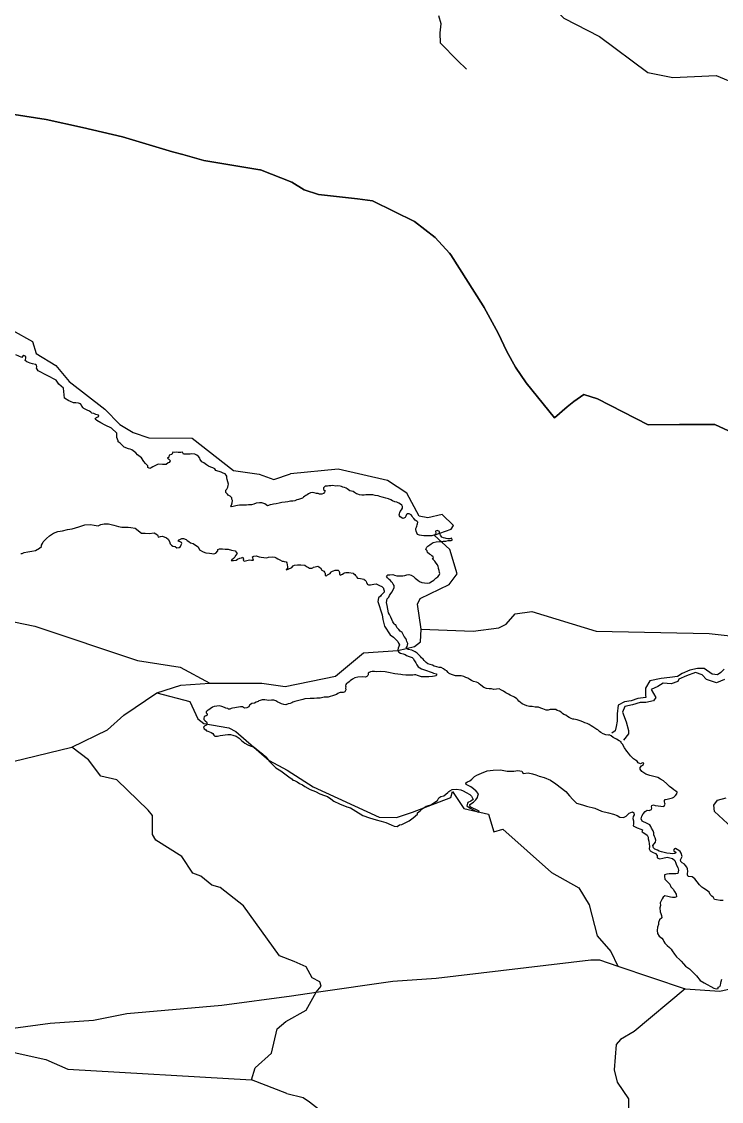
# Model space of a CAD drawing. Header units: metres. Extents: x 13.21 to 19.52, y 42.14 to 46.62.
# Drawn here: x 15.4171 to 15.618, y 44.0973 to 44.4074 of the extents above; entities that cross this region are included whole.
import ezdxf

# ---------------------------------------------------------------- set-up
doc = ezdxf.new("R2010")
doc.units = ezdxf.units.M
doc.header["$MEASUREMENT"] = 0
for name, color, linetype in [('CESTE', 5, 'Continuous'), ('hr', 9, 'Continuous'), ('RIJEKE', 4, 'Continuous')]:
    doc.layers.add(name, color=color, linetype=linetype)

msp = doc.modelspace()

# ---------------------------------------------------------------- linework, layer by layer
at = {"layer": 'CESTE'}
for p, q in [((15.58828, 44.13607), (15.60764, 44.12957)), ((15.49457, 44.12755), (15.50166, 44.12869)), ((15.49323, 44.09957), (15.48306, 44.10349))]:
    msp.add_line(p, q, dxfattribs=at)
for points in [[(15.54807, 44.43265), (15.55536, 44.42771), (15.56473, 44.41926), (15.56704, 44.41413), (15.57276, 44.40836), (15.58301, 44.40315), (15.5969, 44.39281), (15.60404, 44.39138), (15.61653, 44.39195), (15.62294, 44.38925), (15.63744, 44.38632), (15.64544, 44.38202), (15.6551, 44.38015), (15.66397, 44.37629)], [(15.40844, 44.32206), (15.42023, 44.31557), (15.42126, 44.31211), (15.42697, 44.30866), (15.43076, 44.30403), (15.44099, 44.29611), (15.44529, 44.2917), (15.44916, 44.28939), (15.45366, 44.2879), (15.46611, 44.28781), (15.47794, 44.27849), (15.48528, 44.27743), (15.48953, 44.27585), (15.49434, 44.27751)], [(15.53178, 44.23287), (15.53077, 44.24006), (15.53156, 44.24171), (15.53981, 44.24573), (15.54218, 44.24876), (15.54003, 44.25579), (15.53554, 44.25994), (15.54046, 44.26164), (15.54113, 44.26273), (15.53781, 44.26585), (15.53374, 44.26493), (15.53125, 44.26533), (15.52774, 44.27201), (15.52218, 44.27557), (15.50795, 44.27886), (15.49434, 44.27751)], [(15.33703, 44.27648), (15.36061, 44.26629), (15.37021, 44.26053), (15.38329, 44.25522), (15.39485, 44.24585), (15.39873, 44.24123), (15.40649, 44.23671), (15.42093, 44.23376), (15.45038, 44.22391), (15.46259, 44.22198), (15.4711, 44.21742)], [(15.53178, 44.23287), (15.54675, 44.23231), (15.55414, 44.23329), (15.55621, 44.23432), (15.5588, 44.23736), (15.56361, 44.238), (15.58203, 44.23233), (15.61449, 44.23162), (15.63924, 44.22892), (15.64401, 44.22787), (15.65732, 44.22286), (15.66597, 44.22169)], [(15.49277, 44.21644), (15.50719, 44.21941), (15.51521, 44.22614), (15.52514, 44.2268), (15.5299, 44.22794), (15.5316, 44.22924), (15.53178, 44.23287)], [(15.45595, 44.21464), (15.46278, 44.21681), (15.4711, 44.21742)], [(15.4711, 44.21742), (15.48605, 44.21739), (15.49277, 44.21644)], [(15.43149, 44.19897), (15.4418, 44.204), (15.44649, 44.20819), (15.45595, 44.21464)], [(15.45595, 44.21464), (15.46539, 44.2121), (15.46769, 44.20714), (15.46942, 44.20585), (15.47661, 44.20453), (15.47862, 44.20351), (15.48821, 44.19521), (15.49331, 44.19238)], [(15.32454, 44.15207), (15.33081, 44.15496), (15.33697, 44.16057), (15.35216, 44.1699), (15.36273, 44.17464), (15.37264, 44.17557), (15.37688, 44.17749), (15.39787, 44.19266), (15.40713, 44.19526), (15.41461, 44.19493), (15.43149, 44.19897)], [(15.49537, 44.13742), (15.49115, 44.13905), (15.48082, 44.15341), (15.47411, 44.15871), (15.47174, 44.15935), (15.46853, 44.16199), (15.46624, 44.16282), (15.46306, 44.16759), (15.45563, 44.17233), (15.45467, 44.17397), (15.45468, 44.17935), (15.45339, 44.18091), (15.44442, 44.18962), (15.43984, 44.19065), (15.43628, 44.19542), (15.43149, 44.19897)], [(15.49331, 44.19238), (15.50082, 44.18764), (15.51978, 44.1789), (15.52471, 44.17886), (15.52929, 44.1803), (15.5403, 44.1846), (15.54085, 44.18627), (15.54404, 44.1814), (15.55112, 44.17973), (15.55265, 44.17473), (15.55525, 44.17547), (15.56925, 44.16301), (15.57708, 44.1586), (15.58006, 44.15369), (15.58233, 44.14484), (15.58628, 44.14031), (15.58828, 44.13607)], [(15.62221, 44.17479), (15.61607, 44.18052), (15.6158, 44.18232), (15.61693, 44.18379), (15.61939, 44.18442)], [(15.50166, 44.12869), (15.52371, 44.13182), (15.53616, 44.13264), (15.58052, 44.13792), (15.58301, 44.13794), (15.58828, 44.13607)], [(15.50166, 44.12869), (15.50314, 44.13034), (15.5027, 44.13166), (15.50047, 44.13273), (15.49877, 44.13595), (15.49537, 44.13742)], [(15.60764, 44.12957), (15.61752, 44.12891), (15.62937, 44.13158)], [(15.49299, 44.1202), (15.49884, 44.12352), (15.50166, 44.12869)], [(15.60764, 44.12957), (15.59297, 44.11734), (15.58905, 44.11507), (15.58781, 44.11358), (15.58721, 44.10637), (15.58807, 44.10284), (15.59137, 44.09801), (15.59138, 44.09263), (15.59292, 44.08921), (15.5975, 44.08282), (15.60083, 44.07604), (15.60791, 44.06865), (15.611, 44.06375), (15.61178, 44.05665), (15.61408, 44.05348), (15.61741, 44.04474), (15.61446, 44.0378)], [(15.39834, 44.11608), (15.42527, 44.11972), (15.43769, 44.12062), (15.44734, 44.12249), (15.4746, 44.12495), (15.49457, 44.12755)], [(15.48306, 44.10349), (15.48418, 44.10693), (15.48881, 44.11108), (15.49048, 44.11813), (15.49299, 44.1202)], [(15.39834, 44.11608), (15.40494, 44.11356), (15.42401, 44.10928), (15.43034, 44.1065), (15.48306, 44.10349)], [(15.49323, 44.09957), (15.49789, 44.09838), (15.49977, 44.09717), (15.56903, 44.04301), (15.57592, 44.04095), (15.59293, 44.03823), (15.60614, 44.03763)]]:
    msp.add_lwpolyline(points, dxfattribs=at)
at = {"layer": 'hr'}
for points in [[(15.41186, 44.3812), (15.42415, 44.37928), (15.43457, 44.37699), (15.44605, 44.37428), (15.46043, 44.37006), (15.46343, 44.3692), (15.46946, 44.36749), (15.48553, 44.36485), (15.48567, 44.3648), (15.49469, 44.36134), (15.49824, 44.35909), (15.50232, 44.35777), (15.51353, 44.35652), (15.51785, 44.35598), (15.52409, 44.35287), (15.52988, 44.34998), (15.53584, 44.34539), (15.53998, 44.34093), (15.54034, 44.34041), (15.54965, 44.32577), (15.54991, 44.3253), (15.55394, 44.31792), (15.55643, 44.3127), (15.55893, 44.30812), (15.56198, 44.30367), (15.57005, 44.2936), (15.57371, 44.29677), (15.57569, 44.29832), (15.57847, 44.30028), (15.5824, 44.29909), (15.59699, 44.29158), (15.60601, 44.29168), (15.6161, 44.29168), (15.62002, 44.28989)], [(15.62002, 44.28989), (15.6161, 44.29168), (15.60601, 44.29168), (15.59699, 44.29158), (15.5824, 44.29909), (15.57847, 44.30028), (15.57569, 44.29832), (15.57371, 44.29677), (15.57005, 44.2936), (15.56198, 44.30367), (15.55893, 44.30812), (15.55643, 44.3127), (15.55394, 44.31792), (15.54991, 44.3253), (15.54965, 44.32577), (15.54034, 44.34041), (15.53998, 44.34093), (15.53584, 44.34539), (15.52988, 44.34998), (15.52409, 44.35287), (15.51785, 44.35598), (15.51353, 44.35652), (15.50232, 44.35777), (15.49824, 44.35909), (15.49469, 44.36134), (15.48567, 44.3648), (15.48553, 44.36485), (15.46946, 44.36749), (15.46343, 44.3692), (15.46043, 44.37006), (15.44605, 44.37428), (15.43457, 44.37699), (15.42415, 44.37928), (15.41186, 44.3812)], [(15.61856, 44.15501), (15.61767, 44.15499), (15.61661, 44.15513), (15.61601, 44.15529), (15.6157, 44.15586), (15.61525, 44.15623), (15.61477, 44.15666), (15.61451, 44.15732), (15.61374, 44.15792), (15.61301, 44.15842), (15.61243, 44.15883), (15.61176, 44.15947), (15.61105, 44.16029), (15.61038, 44.16121), (15.60958, 44.1618), (15.6085, 44.16187), (15.6083, 44.16233), (15.60823, 44.1627), (15.60838, 44.16334), (15.60829, 44.16405), (15.60807, 44.16456), (15.60775, 44.16501), (15.60737, 44.1654), (15.60676, 44.16576), (15.60635, 44.16613), (15.60631, 44.16668), (15.60673, 44.16761), (15.6065, 44.16858), (15.60618, 44.16901), (15.60576, 44.16929), (15.60529, 44.16966), (15.60486, 44.16995), (15.60458, 44.16984), (15.60426, 44.16947), (15.60436, 44.16926), (15.60464, 44.16901), (15.605, 44.16876), (15.60465, 44.16846), (15.60397, 44.16841), (15.60327, 44.16846), (15.60231, 44.1686), (15.60155, 44.16877), (15.60078, 44.16896), (15.60018, 44.16919), (15.59963, 44.16942), (15.5989, 44.16976), (15.59849, 44.17011), (15.59832, 44.17075), (15.59912, 44.17173), (15.59915, 44.17234), (15.59895, 44.17296), (15.59882, 44.17333), (15.5986, 44.17388), (15.59857, 44.17443), (15.59846, 44.17496), (15.5979, 44.17573), (15.59776, 44.17621), (15.59744, 44.17674), (15.59667, 44.17713), (15.59526, 44.17777), (15.59501, 44.17846), (15.59514, 44.17917), (15.59559, 44.17983), (15.59616, 44.18058), (15.59672, 44.18089), (15.59727, 44.18082), (15.59794, 44.18112), (15.59807, 44.18151), (15.59797, 44.18187), (15.598, 44.18226), (15.59848, 44.18247), (15.59903, 44.18229), (15.59982, 44.18215), (15.60061, 44.18208), (15.60146, 44.18201), (15.60189, 44.18266), (15.60176, 44.18293), (15.60164, 44.18335), (15.60167, 44.18369), (15.60186, 44.18401), (15.6024, 44.1841), (15.60323, 44.18424), (15.604, 44.18442), (15.60438, 44.18468), (15.60482, 44.18514), (15.60517, 44.18557), (15.60527, 44.18605), (15.60492, 44.1864), (15.60437, 44.18674), (15.60379, 44.1872), (15.6031, 44.18775), (15.60239, 44.1885), (15.60134, 44.1893), (15.60057, 44.1898), (15.59973, 44.19035), (15.59865, 44.19062), (15.59746, 44.19087), (15.59628, 44.19122), (15.59513, 44.19201), (15.59465, 44.19265), (15.59465, 44.19318), (15.59509, 44.19361), (15.5956, 44.19405), (15.5957, 44.19438), (15.59537, 44.19451), (15.59474, 44.19426), (15.59413, 44.19451), (15.59384, 44.19502), (15.59337, 44.19529), (15.59278, 44.19568), (15.5924, 44.19608), (15.59193, 44.1965), (15.59131, 44.19728), (15.59086, 44.19789), (15.59016, 44.19885), (15.58961, 44.19989), (15.58926, 44.20025), (15.58926, 44.20053), (15.58908, 44.20066), (15.58869, 44.20086), (15.58786, 44.20131), (15.58698, 44.20179), (15.58632, 44.20224), (15.58582, 44.20252), (15.58562, 44.20247), (15.58482, 44.20258), (15.58411, 44.20285), (15.58344, 44.2032), (15.58305, 44.2035), (15.58258, 44.20395), (15.58226, 44.20411), (15.58168, 44.20447), (15.58114, 44.20488), (15.58059, 44.20516), (15.58002, 44.2055), (15.57943, 44.20577), (15.57877, 44.20605), (15.57822, 44.2063), (15.57745, 44.20658), (15.57663, 44.20682), (15.57614, 44.207), (15.57567, 44.20705), (15.57538, 44.20707), (15.57483, 44.20728), (15.57426, 44.20751), (15.57385, 44.20787), (15.5733, 44.20822), (15.57273, 44.20844), (15.57243, 44.2087), (15.57196, 44.20903), (15.57154, 44.20933), (15.5709, 44.20959), (15.57043, 44.20979), (15.56946, 44.20988), (15.56882, 44.20979), (15.56828, 44.20963), (15.56773, 44.20967), (15.5672, 44.20988), (15.56675, 44.21001), (15.5662, 44.21024), (15.56553, 44.21051), (15.56454, 44.21054), (15.56368, 44.21065), (15.56291, 44.21073), (15.56218, 44.21087), (15.56144, 44.21122), (15.56077, 44.21151), (15.56032, 44.21185), (15.55981, 44.2122), (15.55952, 44.21259), (15.55929, 44.21293), (15.55865, 44.21341), (15.5574, 44.21391), (15.55687, 44.2142), (15.55612, 44.21466), (15.55545, 44.21506), (15.55488, 44.21542), (15.5542, 44.21574), (15.5534, 44.21571), (15.5527, 44.21562), (15.55204, 44.21576), (15.55133, 44.2158), (15.5506, 44.21586), (15.5498, 44.21614), (15.54893, 44.21682), (15.54851, 44.21724), (15.54816, 44.21748), (15.54765, 44.21769), (15.54688, 44.2179), (15.5463, 44.21815), (15.54577, 44.21842), (15.54522, 44.21881), (15.54461, 44.21904), (15.54404, 44.21927), (15.54334, 44.21947), (15.54247, 44.21947), (15.5417, 44.21949), (15.54106, 44.21971), (15.54049, 44.21992), (15.53988, 44.22015), (15.53955, 44.22044), (15.53915, 44.22095), (15.53872, 44.22116), (15.53824, 44.22156), (15.53754, 44.22191), (15.53699, 44.2219), (15.53628, 44.22205), (15.53558, 44.22231), (15.53502, 44.22257), (15.53441, 44.2228), (15.53373, 44.22297), (15.53322, 44.22336), (15.53268, 44.22387), (15.53236, 44.22433), (15.53191, 44.22469), (15.53159, 44.2251), (15.531, 44.22565), (15.53068, 44.22602), (15.5301, 44.22637), (15.5297, 44.22659), (15.5291, 44.22689), (15.52804, 44.22711), (15.52748, 44.22744), (15.52775, 44.22796), (15.5279, 44.22827), (15.52803, 44.22876), (15.52773, 44.22935), (15.52757, 44.22971), (15.52744, 44.2302), (15.52696, 44.23082), (15.52667, 44.23137), (15.52632, 44.23196), (15.52583, 44.23237), (15.52542, 44.23278), (15.52482, 44.23343), (15.52453, 44.23414), (15.52435, 44.2342), (15.5241, 44.23447), (15.52365, 44.235), (15.52336, 44.23571), (15.52314, 44.23638), (15.52275, 44.23708), (15.5224, 44.23756), (15.52223, 44.23864), (15.52201, 44.23966), (15.52186, 44.24057), (15.52203, 44.24158), (15.5225, 44.24208), (15.52273, 44.24255), (15.52307, 44.24311), (15.52352, 44.24359), (15.52403, 44.24487), (15.52408, 44.24547), (15.5238, 44.24586), (15.52354, 44.2462), (15.52326, 44.2465), (15.52297, 44.24684), (15.52261, 44.24722), (15.5221, 44.2477), (15.5219, 44.24812), (15.52222, 44.24847), (15.52286, 44.24856), (15.52369, 44.24861), (15.52417, 44.24842), (15.52479, 44.24824), (15.52557, 44.24822), (15.52654, 44.2482), (15.52712, 44.24832), (15.52769, 44.24852), (15.52826, 44.24861), (15.52897, 44.24841), (15.52964, 44.248), (15.53009, 44.24759), (15.53082, 44.24702), (15.53131, 44.24658), (15.53204, 44.24629), (15.53349, 44.24615), (15.53425, 44.24622), (15.53494, 44.24669), (15.53543, 44.24703), (15.536, 44.24751), (15.5366, 44.24792), (15.53702, 44.24843), (15.53715, 44.24893), (15.53708, 44.24923), (15.53695, 44.24978), (15.53683, 44.25035), (15.53678, 44.25054), (15.53672, 44.25088), (15.5365, 44.25134), (15.53614, 44.25189), (15.53575, 44.25244), (15.53499, 44.25323), (15.53536, 44.25332), (15.53523, 44.2537), (15.5349, 44.25394), (15.53457, 44.25423), (15.53417, 44.25447), (15.53364, 44.25495), (15.5335, 44.25541), (15.53312, 44.25577), (15.53322, 44.25611), (15.53348, 44.25648), (15.53375, 44.25676), (15.53433, 44.25717), (15.53471, 44.25745), (15.53529, 44.25779), (15.53608, 44.25798), (15.53705, 44.25807), (15.538, 44.25812), (15.53826, 44.25816), (15.53887, 44.25818), (15.53954, 44.25833), (15.5404, 44.25836), (15.54074, 44.25852), (15.54068, 44.25866), (15.54056, 44.25902), (15.54008, 44.25886), (15.53948, 44.2589), (15.53901, 44.25896), (15.53868, 44.25901), (15.53821, 44.25915), (15.53775, 44.25934), (15.53736, 44.25992), (15.53703, 44.2605), (15.53704, 44.261), (15.53637, 44.26127), (15.5359, 44.26108), (15.53602, 44.26047), (15.53595, 44.26027), (15.53576, 44.26004), (15.53489, 44.2597), (15.53413, 44.25969), (15.53337, 44.25967), (15.53253, 44.25969), (15.53186, 44.25978), (15.53135, 44.25987), (15.53074, 44.26008), (15.53052, 44.2606), (15.53035, 44.26101), (15.53031, 44.26152), (15.53032, 44.26183), (15.53045, 44.26223), (15.53054, 44.2625), (15.53069, 44.26291), (15.53076, 44.26319), (15.53085, 44.26367), (15.53062, 44.26387), (15.53034, 44.26399), (15.53005, 44.26419), (15.52972, 44.26468), (15.52944, 44.26497), (15.52925, 44.26537), (15.5289, 44.26575), (15.52835, 44.266), (15.5278, 44.266), (15.52761, 44.26581), (15.52742, 44.2654), (15.52724, 44.26501), (15.52685, 44.26481), (15.52654, 44.26474), (15.52583, 44.26517), (15.52557, 44.26549), (15.52554, 44.26576), (15.52557, 44.26601), (15.52564, 44.26641), (15.52575, 44.26673), (15.52615, 44.26716), (15.52649, 44.26769), (15.52645, 44.26817), (15.52626, 44.26854), (15.52591, 44.26881), (15.5254, 44.26913), (15.52485, 44.26941), (15.52427, 44.26947), (15.52354, 44.26981), (15.52309, 44.27009), (15.52242, 44.27031), (15.52162, 44.27049), (15.521, 44.27068), (15.52059, 44.2708), (15.51992, 44.27102), (15.51944, 44.2712), (15.51865, 44.27129), (15.51794, 44.27147), (15.51692, 44.27152), (15.51638, 44.27152), (15.51593, 44.27149), (15.51541, 44.27142), (15.51473, 44.27137), (15.51413, 44.27148), (15.51365, 44.27167), (15.51321, 44.27178), (15.51266, 44.27213), (15.5123, 44.27242), (15.51135, 44.27265), (15.51052, 44.27317), (15.51026, 44.27338), (15.50981, 44.27356), (15.50929, 44.27372), (15.50891, 44.27388), (15.50853, 44.27399), (15.50792, 44.27404), (15.50728, 44.27403), (15.50645, 44.27415), (15.50584, 44.2741), (15.50526, 44.27408), (15.50492, 44.27402), (15.50469, 44.27398), (15.50421, 44.27394), (15.50396, 44.27373), (15.50377, 44.27346), (15.5038, 44.27304), (15.50421, 44.27268), (15.50406, 44.27222), (15.50374, 44.2719), (15.50333, 44.27171), (15.50265, 44.27171), (15.5022, 44.27187), (15.50176, 44.27192), (15.50105, 44.27205), (15.50047, 44.27214), (15.5, 44.27205), (15.49949, 44.27179), (15.49908, 44.27154), (15.49869, 44.27131), (15.49837, 44.2711), (15.49806, 44.27081), (15.4977, 44.27058), (15.49716, 44.27033), (15.49662, 44.27018), (15.49611, 44.27009), (15.49551, 44.26975), (15.495, 44.26966), (15.49434, 44.26964), (15.49357, 44.26946), (15.49277, 44.26937), (15.49181, 44.26926), (15.49104, 44.2691), (15.4902, 44.26892), (15.48944, 44.26884), (15.48905, 44.2687), (15.48848, 44.26858), (15.48774, 44.26831), (15.48729, 44.26866), (15.48691, 44.26891), (15.48604, 44.26919), (15.48541, 44.26919), (15.48445, 44.2691), (15.4838, 44.26878), (15.48307, 44.2686), (15.48223, 44.26865), (15.48165, 44.26851), (15.4807, 44.26856), (15.48025, 44.26856), (15.4797, 44.2685), (15.47904, 44.26843), (15.47862, 44.26832), (15.47784, 44.26814), (15.47727, 44.268), (15.47711, 44.26821), (15.47733, 44.2685), (15.47754, 44.26917), (15.47763, 44.26991), (15.47747, 44.27029), (15.4775, 44.27064), (15.47694, 44.27109), (15.47637, 44.27144), (15.47618, 44.27167), (15.47574, 44.2722), (15.47574, 44.27279), (15.47603, 44.27316), (15.47632, 44.27368), (15.47642, 44.27414), (15.47648, 44.27454), (15.4763, 44.27525), (15.47608, 44.27591), (15.47598, 44.27639), (15.47602, 44.27685), (15.4758, 44.27717), (15.47552, 44.27749), (15.47497, 44.27776), (15.47439, 44.27797), (15.47289, 44.27844), (15.47255, 44.27892), (15.47201, 44.27923), (15.4714, 44.27947), (15.47076, 44.27973), (15.47019, 44.28014), (15.46943, 44.28072), (15.46885, 44.28095), (15.46835, 44.28168), (15.46829, 44.282), (15.46793, 44.28251), (15.46739, 44.28288), (15.46682, 44.28315), (15.46596, 44.28325), (15.4655, 44.28316), (15.46505, 44.28319), (15.46455, 44.28316), (15.46355, 44.28314), (15.46333, 44.28374), (15.46285, 44.28367), (15.46208, 44.28361), (15.46153, 44.28372), (15.46112, 44.28367), (15.46056, 44.28371), (15.46025, 44.28311), (15.45942, 44.2829), (15.45938, 44.28233), (15.45903, 44.28203), (15.45931, 44.28185), (15.45954, 44.28155), (15.4598, 44.2813), (15.4597, 44.2811), (15.45943, 44.28082), (15.45914, 44.28068), (15.45859, 44.28021), (15.45753, 44.28017), (15.45646, 44.2803), (15.45611, 44.28016), (15.45553, 44.27996), (15.45518, 44.27977), (15.45479, 44.27955), (15.45427, 44.27921), (15.45388, 44.27902), (15.45331, 44.2793), (15.45331, 44.27985), (15.45271, 44.28047), (15.45223, 44.28107), (15.45154, 44.28214), (15.45039, 44.28298), (15.44986, 44.28355), (15.44871, 44.28442), (15.44826, 44.28463), (15.44775, 44.28472), (15.44654, 44.28521), (15.44535, 44.28634), (15.44478, 44.28673), (15.44482, 44.28702), (15.44466, 44.28744), (15.44448, 44.28796), (15.44441, 44.28879), (15.44441, 44.28916), (15.44292, 44.29062), (15.4411, 44.2915), (15.43989, 44.29222), (15.43865, 44.29282), (15.43823, 44.29323), (15.43839, 44.29355), (15.43862, 44.29373), (15.43895, 44.29391), (15.43924, 44.29405), (15.43916, 44.29434), (15.43844, 44.29454), (15.43783, 44.29485), (15.43723, 44.29499), (15.437, 44.29524), (15.43662, 44.29552), (15.43592, 44.29578), (15.43495, 44.29633), (15.43473, 44.29651), (15.43442, 44.29693), (15.43426, 44.29722), (15.43404, 44.29766), (15.43342, 44.29782), (15.43263, 44.29796), (15.43198, 44.29796), (15.43118, 44.29829), (15.43064, 44.29854), (15.42937, 44.29922), (15.42913, 44.30214), (15.4278, 44.30324), (15.42701, 44.30445), (15.42186, 44.30711), (15.42155, 44.3076), (15.42142, 44.30788), (15.42149, 44.30826), (15.42136, 44.30869), (15.42107, 44.30897), (15.42019, 44.30916), (15.41953, 44.30931), (15.41861, 44.30969), (15.41814, 44.31007), (15.4182, 44.3104), (15.41827, 44.31076), (15.41827, 44.3112), (15.41773, 44.31152), (15.41734, 44.31122), (15.41718, 44.31092), (15.41545, 44.3117)], [(15.41692, 44.2546), (15.41721, 44.25467), (15.41782, 44.2549), (15.41891, 44.25508), (15.42006, 44.25531), (15.42105, 44.25547), (15.42227, 44.25619), (15.42282, 44.25661), (15.42283, 44.25699), (15.42314, 44.25748), (15.42331, 44.25795), (15.42363, 44.25839), (15.42421, 44.25899), (15.42511, 44.25974), (15.42627, 44.26049), (15.42749, 44.26093), (15.42881, 44.26117), (15.43025, 44.26151), (15.43166, 44.26174), (15.43357, 44.26231), (15.43521, 44.26283), (15.43691, 44.26296), (15.43796, 44.26282), (15.43905, 44.26255), (15.43989, 44.26296), (15.44078, 44.26318), (15.44203, 44.26317), (15.44357, 44.26281), (15.44493, 44.26243), (15.44583, 44.26221), (15.44766, 44.2622), (15.44845, 44.2621), (15.4497, 44.26194), (15.45154, 44.26052), (15.45258, 44.26048), (15.45369, 44.26043), (15.4552, 44.26058), (15.45609, 44.26004), (15.45621, 44.25968), (15.45634, 44.25934), (15.45701, 44.25949), (15.45746, 44.25963), (15.45807, 44.25944), (15.45865, 44.25912), (15.45916, 44.25878), (15.45953, 44.25806), (15.45972, 44.25744), (15.46015, 44.25708), (15.46052, 44.25677), (15.46118, 44.25666), (15.46163, 44.25629), (15.46237, 44.25638), (15.46269, 44.25666), (15.46291, 44.25716), (15.46308, 44.25748), (15.46305, 44.2578), (15.46263, 44.25799), (15.46203, 44.25814), (15.46229, 44.25854), (15.46314, 44.25894), (15.46357, 44.25894), (15.4643, 44.25867), (15.46465, 44.25841), (15.4651, 44.25807), (15.46558, 44.25775), (15.46632, 44.25748), (15.46706, 44.25708), (15.46774, 44.25659), (15.46816, 44.25573), (15.46927, 44.25508), (15.47001, 44.25487), (15.471, 44.25473), (15.4717, 44.25464), (15.47227, 44.25457), (15.47283, 44.25475), (15.47343, 44.25539), (15.47347, 44.25578), (15.47389, 44.25601), (15.47475, 44.25602), (15.47558, 44.25587), (15.47641, 44.25592), (15.47734, 44.25561), (15.47845, 44.25538), (15.47894, 44.25467), (15.47848, 44.25409), (15.47829, 44.25361), (15.47792, 44.25325), (15.47742, 44.25285), (15.47728, 44.2526), (15.47789, 44.2526), (15.47866, 44.25276), (15.47911, 44.25303), (15.47975, 44.25326), (15.48023, 44.25344), (15.48059, 44.25356), (15.48078, 44.25303), (15.48071, 44.25271), (15.48096, 44.2524), (15.4825, 44.25284), (15.4831, 44.25272), (15.48372, 44.2527), (15.48356, 44.25302), (15.48347, 44.25338), (15.4834, 44.25364), (15.48379, 44.25387), (15.4844, 44.25398), (15.48533, 44.25365), (15.4859, 44.25356), (15.48667, 44.25351), (15.48749, 44.25344), (15.48798, 44.25358), (15.48916, 44.25365), (15.4898, 44.25355), (15.4902, 44.25341), (15.49069, 44.25312), (15.49123, 44.25279), (15.49194, 44.25245), (15.49217, 44.25241), (15.49252, 44.25235), (15.49305, 44.25228), (15.49328, 44.25198), (15.49343, 44.25086), (15.49339, 44.2504), (15.49303, 44.24999), (15.49366, 44.25014), (15.49467, 44.25063), (15.49503, 44.2511), (15.49549, 44.25128), (15.4963, 44.25142), (15.49726, 44.25134), (15.49837, 44.25127), (15.49892, 44.25094), (15.49948, 44.25065), (15.49973, 44.25046), (15.50038, 44.25043), (15.50069, 44.25053), (15.50094, 44.25068), (15.50135, 44.25082), (15.50175, 44.25093), (15.50211, 44.25096), (15.50246, 44.25078), (15.50291, 44.25052), (15.50331, 44.2499), (15.50387, 44.24957), (15.50407, 44.24932), (15.50411, 44.24914), (15.50426, 44.24888), (15.50426, 44.2483), (15.50461, 44.24826), (15.50492, 44.24848), (15.50533, 44.24873), (15.50568, 44.24891), (15.50584, 44.2492), (15.50599, 44.24934), (15.50634, 44.24953), (15.50665, 44.2497), (15.50711, 44.24981), (15.50746, 44.24988), (15.50796, 44.24981), (15.50821, 44.24966), (15.50831, 44.24948), (15.50837, 44.24922), (15.50836, 44.24857), (15.50871, 44.24846), (15.50896, 44.24861), (15.50927, 44.24875), (15.50957, 44.24897), (15.50978, 44.24907), (15.51018, 44.24918), (15.51074, 44.24918), (15.511, 44.24914), (15.51226, 44.24899), (15.51241, 44.24888), (15.51281, 44.24859), (15.51296, 44.24837), (15.51311, 44.24815), (15.51321, 44.24793), (15.51356, 44.2476), (15.51376, 44.24753), (15.51437, 44.24745), (15.51492, 44.24734), (15.51532, 44.24727), (15.51547, 44.24716), (15.51573, 44.24701), (15.51588, 44.24679), (15.51607, 44.24639), (15.51607, 44.24625), (15.51628, 44.24599), (15.51632, 44.24581), (15.51647, 44.2457), (15.51667, 44.24562), (15.51728, 44.24562), (15.5182, 44.24587), (15.51896, 44.24594), (15.5191, 44.2458), (15.51981, 44.24546), (15.52051, 44.24517), (15.52077, 44.24492), (15.52097, 44.2447), (15.52101, 44.24448), (15.52116, 44.24393), (15.52116, 44.24353), (15.52095, 44.24332), (15.52034, 44.2427), (15.52014, 44.24238), (15.51952, 44.24192), (15.51939, 44.2409), (15.52057, 44.23701), (15.52083, 44.23564), (15.52125, 44.23381), (15.52289, 44.23127), (15.5239, 44.23065), (15.52443, 44.23002), (15.52507, 44.22939), (15.52526, 44.22892), (15.52556, 44.2284), (15.52544, 44.22793), (15.52524, 44.22747), (15.52509, 44.22701), (15.52512, 44.22667), (15.52539, 44.22632), (15.52584, 44.22601), (15.52668, 44.22579), (15.52725, 44.22568), (15.52759, 44.22535), (15.52834, 44.22502), (15.52918, 44.2248), (15.52949, 44.22449), (15.5299, 44.22384), (15.53024, 44.2232), (15.53053, 44.22263), (15.53095, 44.22205), (15.53193, 44.22155), (15.53273, 44.22122), (15.53497, 44.22044), (15.53539, 44.22028), (15.53622, 44.22005), (15.53626, 44.21975), (15.5361, 44.21953), (15.53565, 44.21937), (15.53504, 44.21929), (15.53401, 44.21919), (15.53329, 44.21919), (15.53233, 44.21925), (15.53191, 44.21925), (15.5313, 44.21939), (15.53074, 44.21958), (15.53024, 44.21978), (15.52994, 44.21981), (15.52944, 44.21973), (15.52899, 44.2197), (15.52822, 44.21971), (15.52738, 44.21974), (15.52643, 44.21977), (15.52594, 44.21985), (15.52426, 44.22011), (15.52248, 44.22042), (15.52145, 44.22061), (15.52023, 44.22073), (15.51913, 44.22068), (15.51837, 44.22074), (15.51776, 44.22074), (15.5173, 44.22069), (15.51684, 44.22047), (15.51658, 44.22023), (15.51657, 44.21979), (15.51653, 44.2196), (15.51619, 44.21932), (15.5158, 44.21914), (15.51483, 44.21918), (15.51361, 44.21916), (15.51281, 44.21897), (15.51212, 44.21854), (15.51143, 44.2181), (15.51113, 44.21777), (15.51071, 44.21753), (15.5104, 44.21726), (15.51021, 44.21698), (15.51009, 44.21665), (15.51016, 44.21638), (15.51012, 44.21594), (15.51015, 44.21548), (15.51007, 44.21525), (15.50992, 44.21493), (15.50973, 44.21482), (15.50946, 44.21471), (15.50893, 44.21469), (15.50855, 44.21469), (15.50828, 44.21463), (15.50786, 44.21439), (15.50747, 44.21417), (15.50694, 44.21396), (15.50515, 44.21342), (15.50401, 44.21334), (15.50282, 44.2131), (15.50187, 44.21307), (15.50111, 44.213), (15.49996, 44.213), (15.49844, 44.2129), (15.49787, 44.21268), (15.49667, 44.21243), (15.49552, 44.2121), (15.49495, 44.21192), (15.49464, 44.21175), (15.49424, 44.21159), (15.49364, 44.21143), (15.49297, 44.21122), (15.4924, 44.21124), (15.49176, 44.21147), (15.49115, 44.21175), (15.4907, 44.21198), (15.49013, 44.21232), (15.48951, 44.21248), (15.48886, 44.21249), (15.48803, 44.21242), (15.48754, 44.21254), (15.48694, 44.21263), (15.48616, 44.21264), (15.48559, 44.21242), (15.48517, 44.21229), (15.48501, 44.21215), (15.48448, 44.21193), (15.48398, 44.21161), (15.48321, 44.21157), (15.4828, 44.21129), (15.48248, 44.21107), (15.4823, 44.21057), (15.48172, 44.2103), (15.48108, 44.21025), (15.48055, 44.21057), (15.47991, 44.21058), (15.47934, 44.21048), (15.47876, 44.21044), (15.47835, 44.21035), (15.47767, 44.21021), (15.47723, 44.2101), (15.47691, 44.20994), (15.47643, 44.20996), (15.47633, 44.21015), (15.47576, 44.21026), (15.47531, 44.21042), (15.47461, 44.21071), (15.47394, 44.21086), (15.47317, 44.2108), (15.47241, 44.21073), (15.47189, 44.21048), (15.47123, 44.21007), (15.47116, 44.20996), (15.47064, 44.20968), (15.47038, 44.20943), (15.47009, 44.2092), (15.47012, 44.20884), (15.47038, 44.20858), (15.47034, 44.20821), (15.47006, 44.20806), (15.4698, 44.20792), (15.46953, 44.20776), (15.4694, 44.20737), (15.46937, 44.20693), (15.46975, 44.20657), (15.47019, 44.20625), (15.47032, 44.20597), (15.47019, 44.20535), (15.46967, 44.2051), (15.46929, 44.20473), (15.46948, 44.20426), (15.46995, 44.20403), (15.47021, 44.2037), (15.4706, 44.20359), (15.47104, 44.2034), (15.47152, 44.20322), (15.47204, 44.20292), (15.47233, 44.20245), (15.47256, 44.20221), (15.4733, 44.20221), (15.4741, 44.20238), (15.47487, 44.20248), (15.47554, 44.20257), (15.47627, 44.20264), (15.47707, 44.20261), (15.47775, 44.20242), (15.47865, 44.20221), (15.47959, 44.20164), (15.4802, 44.2009), (15.48122, 44.20021), (15.48201, 44.1997), (15.48274, 44.19936), (15.48382, 44.19897), (15.48443, 44.19851), (15.48548, 44.19767), (15.48627, 44.19712), (15.48723, 44.19621), (15.48827, 44.1949), (15.48912, 44.19405), (15.49008, 44.1931), (15.49151, 44.19223), (15.49263, 44.19135), (15.49383, 44.19045), (15.49474, 44.18984), (15.49495, 44.18956), (15.49546, 44.18942), (15.4962, 44.1891), (15.49691, 44.18861), (15.49771, 44.18817), (15.49838, 44.18771), (15.4999, 44.18681), (15.50144, 44.18624), (15.50276, 44.18562), (15.50403, 44.18514), (15.50493, 44.18489), (15.5059, 44.18417), (15.50678, 44.18349), (15.50832, 44.1827), (15.51043, 44.18188), (15.51154, 44.18157), (15.51303, 44.18067), (15.5151, 44.17937), (15.51694, 44.17876), (15.51892, 44.17817), (15.52029, 44.17778), (15.52166, 44.17739), (15.52321, 44.1767), (15.52405, 44.17634), (15.52495, 44.17627), (15.52556, 44.17669), (15.5263, 44.17683), (15.52757, 44.17748), (15.52836, 44.17782), (15.5295, 44.17872), (15.53075, 44.17978), (15.53076, 44.18019), (15.53151, 44.18072), (15.53212, 44.18134), (15.53322, 44.1821), (15.53456, 44.18248), (15.53651, 44.1837), (15.53686, 44.18448), (15.53746, 44.18489), (15.53835, 44.18503), (15.53944, 44.18595), (15.53979, 44.18633), (15.54004, 44.18648), (15.54075, 44.18683), (15.54199, 44.18692), (15.54317, 44.18676), (15.54391, 44.18645), (15.54474, 44.18604), (15.54576, 44.18546), (15.5463, 44.18495), (15.54674, 44.18402), (15.54604, 44.18349), (15.54523, 44.18313), (15.54488, 44.18217), (15.54587, 44.18148), (15.54691, 44.1809), (15.5482, 44.18036), (15.54849, 44.18068), (15.54592, 44.18188), (15.54583, 44.18252), (15.54679, 44.18325), (15.54749, 44.18391), (15.54794, 44.18455), (15.54806, 44.18506), (15.54828, 44.18565), (15.54758, 44.18634), (15.54688, 44.18703), (15.54611, 44.1876), (15.54531, 44.18805), (15.54476, 44.18832), (15.5446, 44.1888), (15.54514, 44.18903), (15.54577, 44.18933), (15.54632, 44.18986), (15.54709, 44.19062), (15.54779, 44.19094), (15.54916, 44.19159), (15.55075, 44.19218), (15.55251, 44.19243), (15.55458, 44.19251), (15.55648, 44.19216), (15.55841, 44.19211), (15.5596, 44.19234), (15.56068, 44.19211), (15.56108, 44.19143), (15.56253, 44.19161), (15.56374, 44.19136), (15.56474, 44.19104), (15.56572, 44.19066), (15.56714, 44.19034), (15.56897, 44.1895), (15.57052, 44.18849), (15.57334, 44.18625), (15.57443, 44.18508), (15.57539, 44.18396), (15.57638, 44.18294), (15.57814, 44.18246), (15.57926, 44.18211), (15.58166, 44.18152), (15.58358, 44.18061), (15.58556, 44.18015), (15.58706, 44.1798), (15.58811, 44.1794), (15.58887, 44.17887), (15.58989, 44.17877), (15.59071, 44.17916), (15.5915, 44.18005), (15.59245, 44.18047), (15.5929, 44.18014), (15.59297, 44.17958), (15.59268, 44.17914), (15.59258, 44.17854), (15.59278, 44.17783), (15.59281, 44.17703), (15.59271, 44.17646), (15.59378, 44.17583), (15.59486, 44.17543), (15.5954, 44.17524), (15.59515, 44.17472), (15.59551, 44.17447), (15.59604, 44.17424), (15.59665, 44.17376), (15.59694, 44.17319), (15.597, 44.17264), (15.59713, 44.172), (15.59737, 44.17044), (15.5973, 44.16985), (15.59759, 44.16927), (15.59826, 44.16884), (15.59912, 44.16852), (15.59952, 44.16788), (15.59961, 44.16724), (15.60037, 44.16699), (15.60123, 44.16717), (15.60247, 44.16746), (15.60395, 44.167), (15.60465, 44.16647), (15.60497, 44.16571), (15.60516, 44.16512), (15.60546, 44.16441), (15.60572, 44.16365), (15.60546, 44.16273), (15.60489, 44.16262), (15.60415, 44.16262), (15.60306, 44.16266), (15.6023, 44.16257), (15.6017, 44.16232), (15.60167, 44.16182), (15.6018, 44.16113), (15.60317, 44.15962), (15.60346, 44.15893), (15.60413, 44.15827), (15.60455, 44.15752), (15.60507, 44.1568), (15.60516, 44.15603), (15.60466, 44.15582), (15.60398, 44.15586), (15.60337, 44.15593), (15.60263, 44.15616), (15.60181, 44.15627), (15.60133, 44.15595), (15.60101, 44.15547), (15.6007, 44.15487), (15.60041, 44.1543), (15.60051, 44.1535), (15.60035, 44.15283), (15.60039, 44.15172), (15.60061, 44.15126), (15.60078, 44.15063), (15.60093, 44.14998), (15.60028, 44.14938), (15.59993, 44.1487), (15.59995, 44.14807), (15.59963, 44.14727), (15.59955, 44.14635), (15.5997, 44.14548), (15.60015, 44.14475), (15.60092, 44.14415), (15.60131, 44.1437), (15.60146, 44.1432), (15.60176, 44.14269), (15.60243, 44.14208), (15.6031, 44.14151), (15.6036, 44.14103), (15.60392, 44.14047), (15.6045, 44.13958), (15.60508, 44.1388), (15.60597, 44.13805), (15.60643, 44.13752), (15.60714, 44.13681), (15.6077, 44.13608), (15.60888, 44.13535), (15.61001, 44.13416), (15.6109, 44.13336), (15.6119, 44.13201), (15.61304, 44.1313), (15.61397, 44.13083), (15.61499, 44.13027), (15.61582, 44.12979), (15.61659, 44.12957), (15.61707, 44.12966), (15.61712, 44.13007), (15.61758, 44.13028), (15.61777, 44.13069), (15.61782, 44.13119), (15.61795, 44.13172), (15.61809, 44.13236)]]:
    msp.add_lwpolyline(points, dxfattribs=at)
at = {"layer": 'RIJEKE'}
for points in [[(15.54483, 44.39373), (15.54223, 44.39623), (15.53736, 44.40124), (15.53731, 44.40423), (15.53758, 44.40675), (15.53692, 44.40904)], [(15.61882, 44.22144), (15.61787, 44.22051), (15.61692, 44.21981), (15.61532, 44.22003), (15.61306, 44.22162), (15.61306, 44.22162), (15.61115, 44.2216), (15.60892, 44.22113), (15.6067, 44.2202), (15.60543, 44.21927), (15.6032, 44.21902), (15.60067, 44.21878), (15.59748, 44.21806), (15.59623, 44.21598), (15.59626, 44.21392), (15.59628, 44.21324), (15.59405, 44.21298), (15.59213, 44.21228), (15.59023, 44.21204), (15.58833, 44.21111), (15.58804, 44.20858), (15.58808, 44.20651), (15.58779, 44.20491), (15.58748, 44.20375), (15.58656, 44.20307)], [(15.61886, 44.21845), (15.61664, 44.21752), (15.61375, 44.21841), (15.61245, 44.21978), (15.61053, 44.22046), (15.61053, 44.22046), (15.608, 44.21952), (15.60577, 44.21858), (15.60546, 44.2179), (15.60355, 44.21719), (15.60132, 44.2174), (15.60132, 44.2174), (15.59974, 44.21647), (15.59784, 44.21554), (15.5985, 44.2144), (15.59914, 44.21326), (15.59851, 44.21233), (15.5963, 44.21186), (15.5947, 44.21184), (15.59247, 44.21114), (15.59024, 44.21066), (15.58964, 44.20905), (15.59064, 44.20629), (15.59131, 44.20379), (15.59132, 44.20287), (15.58994, 44.20098)]]:
    msp.add_lwpolyline(points, dxfattribs=at)

doc.saveas('drawing.dxf')
